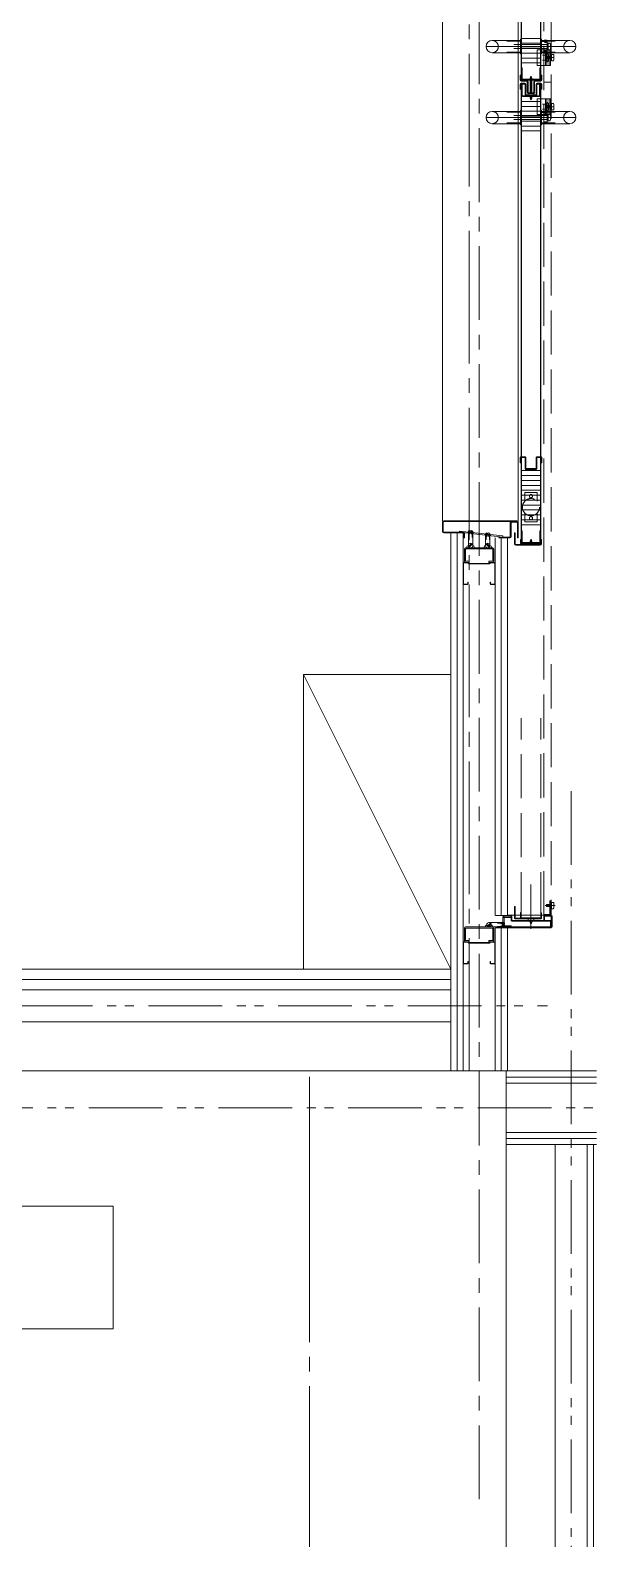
# Model space of a CAD drawing. Units: millimetres at full size. Extents: x -12803 to 120774, y -9413 to 101127.
# Drawn here: x 110405 to 111555, y 14569 to 17640 of the extents above; entities that cross this region are included whole.
import ezdxf

# ---------------------------------------------------------------- set-up
doc = ezdxf.new("R2010")
doc.units = ezdxf.units.MM
doc.header["$LTSCALE"] = 30
for name, pattern in [('CHAIN1', [8, 5, -1, 1, -1]), ('CHAIN2', [12, 9, -1, 1, -1]), ('DASHED3', [4, 3, -1]), ('DOUBLE_CHAIN1', [8.8, 5, -1, 0.6, -0.6, 0.6, -1]), ('LONG_CHAIN', [21, 18, -1, 1, -1])]:
    doc.linetypes.add(name, pattern=pattern)
doc.layers.add('0-0_NoName', color=7, linetype='Continuous')
for name, color, linetype, lineweight in [('1-4_AIHO14-建築備品', 7, 'Continuous', 15), ('2-0_通芯', 7, 'DOUBLE_CHAIN1', 15), ('2-2_間仕切り芯', 7, 'DOUBLE_CHAIN1', 15), ('2-3_間仕切り', 7, 'Continuous', 15), ('2-8_既存1', 7, 'Continuous', 15), ('2-A_建具', 7, 'Continuous', 15), ('3-2_AIHO08-壁芯', 7, 'CHAIN2', 15)]:
    doc.layers.add(name, color=color, linetype=linetype, lineweight=lineweight)

# ---------------------------------------------------------------- blocks, each defined once
blk = doc.blocks.new('グループ部品-732')
at = {"layer": '1-4_AIHO14-建築備品'}
blk.add_line((110961.86, 16328.41), (111261.86, 15728.41), dxfattribs=at)
blk.add_lwpolyline([(110961.86, 16328.41), (110961.86, 15728.41), (111261.86, 15728.41), (111261.86, 16328.41)], close=True, dxfattribs=at)
at = {"layer": '2-0_通芯', "linetype": 'LONG_CHAIN'}
blk.add_line((110974.36, 15509.72), (110974.36, 13874.03), dxfattribs=at)
at = {"layer": '2-2_間仕切り芯', "linetype": 'CHAIN1'}
blk.add_line((111319.36, 20799.98), (111319.36, 14639.88), dxfattribs=at)
at = {"layer": '2-2_間仕切り芯'}
for p, q in [((111506.86, 16091.13), (111506.86, 13165.4)), ((109854.39, 15653.91), (111458.7, 15653.91)), ((100228.63, 15446.41), (117819.36, 15446.41))]:
    blk.add_line(p, q, dxfattribs=at)
at = {"layer": '2-3_間仕切り'}
for p, q in [((111261.86, 16616.41), (111261.86, 15521.41)), ((111274.36, 16616.41), (111274.36, 15521.41)), ((111286.86, 16616.41), (111286.86, 15521.41)), ((111351.86, 16606.41), (111351.86, 15837.91)), ((111364.36, 16606.41), (111364.36, 15837.91)), ((111376.86, 16606.41), (111376.86, 15837.91)), ((111351.86, 15812.91), (111351.86, 15521.41)), ((111364.36, 15812.91), (111364.36, 15521.41)), ((111376.86, 15812.91), (111376.86, 15521.41)), ((110167.36, 15728.41), (111261.86, 15728.41)), ((110188.36, 15707.41), (111261.86, 15707.41)), ((110209.36, 15686.41), (111261.86, 15686.41)), ((110274.36, 15621.41), (111261.86, 15621.41)), ((111374.36, 15521.41), (111558.11, 15521.41)), ((111374.36, 15508.91), (111558.11, 15508.91)), ((111374.36, 15496.41), (111558.11, 15496.41)), ((111374.36, 15396.41), (111558.11, 15396.41)), ((111374.36, 15383.91), (111558.11, 15383.91)), ((111374.36, 15371.41), (111558.11, 15371.41)), ((111474.36, 15371.41), (111474.36, 13796.41)), ((111539.36, 15371.41), (111539.36, 13731.41)), ((111551.86, 15371.41), (111551.86, 13718.91))]:
    blk.add_line(p, q, dxfattribs=at)
at = {"layer": '2-8_既存1'}
for p, q in [((110374.36, 15521.41), (111374.36, 15521.41)), ((111374.36, 15521.41), (111374.36, 13896.41)), ((110574.36, 15246.41), (110374.36, 15246.41)), ((110574.36, 14996.41), (110574.36, 15246.41)), ((110374.36, 14996.41), (110574.36, 14996.41))]:
    blk.add_line(p, q, dxfattribs=at)
at = {"layer": '2-A_建具', "linetype": 'DASHED3'}
for p, q in [((111450.86, 15837.91), (111450.86, 19229.91)), ((111465.86, 19229.41), (111465.86, 15838.41)), ((111403.36, 17617.31), (111375.49, 17617.31)), ((111403.36, 17595.31), (111375.49, 17595.31)), ((111390.14, 17610.31), (111457.86, 17610.31)), ((111457.86, 17602.31), (111390.14, 17602.31)), ((111437.16, 17599.91), (111437.16, 17567.91)), ((111437.16, 17599.91), (111464.66, 17599.91)), ((111446.36, 17595.81), (111456.86, 17595.81)), ((111446.36, 17595.31), (111474.22, 17595.31)), ((111457.86, 17618.61), (111450.86, 17618.61)), ((111450.86, 17618.61), (111452.86, 17616.61)), ((111450.86, 17594.01), (111452.86, 17596.01)), ((111452.86, 17616.61), (111452.86, 17614.23)), ((111452.86, 17596.01), (111452.86, 17598.39)), ((111454.16, 17599.91), (111454.16, 17567.91)), ((111454.36, 17619.41), (111454.36, 17614.23)), ((111454.36, 17598.39), (111454.36, 17593.21)), ((111457.86, 17618.61), (111455.86, 17616.61)), ((111455.86, 17616.61), (111455.86, 17614.23)), ((111455.86, 17596.01), (111455.86, 17598.39)), ((111457.86, 17594.01), (111455.86, 17596.01)), ((111457.16, 17599.91), (111457.16, 17567.91)), ((111457.86, 17618.61), (111457.86, 17618.81)), ((111457.86, 17615.81), (111457.86, 17596.81)), ((111457.86, 17613.31), (111461.51, 17613.31)), ((111457.86, 17599.31), (111461.51, 17599.31)), ((111459.86, 17599.31), (111459.86, 17613.31)), ((111461.66, 17599.91), (111461.66, 17567.91)), ((111464.66, 17599.91), (111464.66, 17567.91)), ((111437.16, 17567.91), (111464.66, 17567.91)), ((111457.16, 17588.91), (111448.16, 17588.91)), ((111457.16, 17578.91), (111448.16, 17578.91)), ((111457.86, 17594.01), (111450.86, 17594.01)), ((111457.16, 17590.91), (111454.16, 17590.91)), ((111457.16, 17586.91), (111454.16, 17586.91)), ((111457.16, 17580.91), (111454.16, 17580.91)), ((111457.16, 17576.91), (111454.16, 17576.91)), ((111471.66, 17583.91), (111456.66, 17583.91)), ((111456.66, 17582.31), (111457.06, 17581.91)), ((111457.06, 17585.91), (111465.86, 17585.91)), ((111457.06, 17581.91), (111465.86, 17581.91)), ((111457.16, 17592.41), (111457.98, 17592.41)), ((111457.16, 17585.41), (111457.98, 17585.41)), ((111457.16, 17582.41), (111457.98, 17582.41)), ((111457.16, 17575.41), (111457.98, 17575.41)), ((111457.86, 17594.01), (111457.86, 17593.81)), ((111466.66, 17588.91), (111465.86, 17588.91)), ((111466.66, 17578.91), (111465.86, 17578.91)), ((111466.66, 17589.91), (111467.16, 17590.41)), ((111466.66, 17577.91), (111466.66, 17589.91)), ((111466.66, 17577.91), (111467.16, 17577.41)), ((111470.66, 17590.41), (111467.16, 17590.41)), ((111470.66, 17577.41), (111467.16, 17577.41)), ((111471.66, 17589.41), (111470.66, 17590.41)), ((111470.66, 17577.41), (111471.66, 17578.41)), ((111471.66, 17578.41), (111471.66, 17589.41)), ((111450.86, 17533.91), (111465.86, 17533.91)), ((111403.36, 17472.91), (111375.49, 17472.91)), ((111437.16, 17467.91), (111437.16, 17499.91)), ((111437.16, 17499.91), (111464.66, 17499.91)), ((111446.36, 17472.91), (111474.22, 17472.91)), ((111446.36, 17472.41), (111456.86, 17472.41)), ((111457.16, 17488.91), (111448.16, 17488.91)), ((111457.16, 17478.91), (111448.16, 17478.91)), ((111457.86, 17474.21), (111450.86, 17474.21)), ((111450.86, 17474.21), (111452.86, 17472.21)), ((111452.86, 17472.21), (111452.86, 17469.83)), ((111454.16, 17467.91), (111454.16, 17499.91)), ((111457.16, 17490.91), (111454.16, 17490.91)), ((111457.16, 17486.91), (111454.16, 17486.91)), ((111457.16, 17480.91), (111454.16, 17480.91)), ((111457.16, 17476.91), (111454.16, 17476.91)), ((111454.36, 17469.83), (111454.36, 17475.01)), ((111457.86, 17474.21), (111455.86, 17472.21)), ((111455.86, 17472.21), (111455.86, 17469.83)), ((111456.66, 17485.51), (111457.06, 17485.91)), ((111471.66, 17483.91), (111456.66, 17483.91)), ((111457.06, 17485.91), (111465.86, 17485.91)), ((111457.06, 17481.91), (111465.86, 17481.91)), ((111457.16, 17467.91), (111457.16, 17499.91)), ((111457.16, 17492.41), (111457.98, 17492.41)), ((111457.16, 17485.41), (111457.98, 17485.41)), ((111457.16, 17482.41), (111457.98, 17482.41)), ((111457.16, 17475.41), (111457.98, 17475.41)), ((111457.86, 17474.21), (111457.86, 17474.41)), ((111461.66, 17467.91), (111461.66, 17499.91)), ((111464.66, 17467.91), (111464.66, 17499.91)), ((111466.66, 17488.91), (111465.86, 17488.91)), ((111466.66, 17478.91), (111465.86, 17478.91)), ((111466.66, 17489.91), (111467.16, 17490.41)), ((111466.66, 17489.91), (111466.66, 17477.91)), ((111466.66, 17477.91), (111467.16, 17477.41)), ((111470.66, 17490.41), (111467.16, 17490.41)), ((111470.66, 17477.41), (111467.16, 17477.41)), ((111470.66, 17490.41), (111471.66, 17489.41)), ((111471.66, 17478.41), (111470.66, 17477.41)), ((111471.66, 17489.41), (111471.66, 17478.41)), ((111403.36, 17450.91), (111375.49, 17450.91)), ((111457.86, 17465.91), (111390.14, 17465.91)), ((111390.14, 17457.91), (111457.86, 17457.91)), ((111437.16, 17467.91), (111464.66, 17467.91)), ((111446.36, 17451.41), (111456.86, 17451.41)), ((111446.36, 17450.91), (111474.22, 17450.91)), ((111450.86, 17449.61), (111452.86, 17451.61)), ((111457.86, 17449.61), (111450.86, 17449.61)), ((111452.86, 17451.61), (111452.86, 17453.99)), ((111454.36, 17448.81), (111454.36, 17453.99)), ((111455.86, 17451.61), (111455.86, 17453.99)), ((111457.86, 17449.61), (111455.86, 17451.61)), ((111457.86, 17452.41), (111457.86, 17471.41)), ((111457.86, 17468.91), (111461.51, 17468.91)), ((111457.86, 17454.91), (111461.51, 17454.91)), ((111457.86, 17449.61), (111457.86, 17449.41)), ((111459.86, 17468.91), (111459.86, 17454.91)), ((111402.86, 16759.41), (111402.86, 16769.41)), ((111404.46, 16759.41), (111404.46, 16769.81)), ((111412.76, 16769.81), (111404.46, 16769.81)), ((111412.36, 16771.41), (111404.86, 16771.41)), ((111412.76, 16769.81), (111412.76, 16747.81)), ((111435.36, 16769.41), (111435.36, 16747.41)), ((111436.96, 16769.81), (111436.96, 16747.81)), ((111436.96, 16769.81), (111445.26, 16769.81)), ((111437.36, 16771.41), (111444.86, 16771.41)), ((111445.26, 16759.41), (111445.26, 16769.81)), ((111404.46, 16759.41), (111402.86, 16759.41)), ((111405.46, 16743.21), (111444.26, 16743.21)), ((111414.76, 16745.81), (111434.96, 16745.81)), ((111437.36, 16698.91), (111412.36, 16698.91)), ((111412.36, 16681.16), (111412.36, 16698.91)), ((111437.36, 16681.16), (111437.36, 16698.91)), ((111412.36, 16638.91), (111412.36, 16656.66)), ((111437.36, 16638.91), (111437.36, 16656.66)), ((111279.46, 16620.31), (111367.26, 16610.31)), ((111279.46, 16618.01), (111367.26, 16608.01)), ((111437.36, 16638.91), (111412.36, 16638.91)), ((111404.86, 15836.31), (111404.86, 16239.66)), ((111444.86, 15836.31), (111444.86, 16239.66)), ((111424.86, 15810.91), (111424.86, 15908.86)), ((111391.26, 15855.91), (111391.26, 15833.41)), ((111473.97, 15857.91), (111453.85, 15857.91)), ((111456.66, 15856.31), (111457.06, 15855.91)), ((111457.06, 15859.91), (111465.86, 15859.91)), ((111457.06, 15855.91), (111465.86, 15855.91)), ((111463.06, 15867.91), (111463.06, 15840.15)), ((111464.66, 15867.91), (111463.06, 15867.91)), ((111464.66, 15840.31), (111464.66, 15867.91)), ((111466.66, 15862.91), (111465.86, 15862.91)), ((111466.66, 15852.91), (111465.86, 15852.91)), ((111466.66, 15863.91), (111467.16, 15864.41)), ((111466.66, 15851.91), (111466.66, 15863.91)), ((111466.66, 15851.91), (111467.16, 15851.41)), ((111470.66, 15864.41), (111467.16, 15864.41)), ((111470.66, 15851.41), (111467.16, 15851.41)), ((111471.66, 15863.41), (111470.66, 15864.41)), ((111470.66, 15851.41), (111471.66, 15852.41)), ((111471.66, 15852.41), (111471.66, 15863.41)), ((111377.86, 15838.41), (111466.06, 15838.41)), ((111393.26, 15832.11), (111444.26, 15832.11)), ((111393.76, 15830.91), (111443.76, 15830.91)), ((111403.46, 15844.11), (111403.46, 15834.61)), ((111404.66, 15833.31), (111444.26, 15833.31)), ((111445.06, 15842.91), (111445.06, 15832.91)), ((111445.06, 15842.91), (111446.26, 15842.91)), ((111446.26, 15842.91), (111446.26, 15833.41)), ((111451.66, 15839.51), (111462.42, 15839.51)), ((111451.66, 15839.51), (111451.66, 15837.91)), ((111462.26, 15837.91), (111451.66, 15837.91))]:
    blk.add_line(p, q, dxfattribs=at)
at = {"layer": '2-A_建具'}
for p, q in [((111404.86, 18472.51), (111404.86, 17538.41)), ((111405.46, 18472.81), (111405.46, 17538.11)), ((111444.26, 18472.81), (111444.26, 17538.11)), ((111444.86, 18472.51), (111444.86, 17538.41)), ((111244.86, 18426.41), (111244.86, 16641.41)), ((111398.86, 18426.41), (111398.86, 16641.41)), ((111333.36, 17606.31), (111516.36, 17606.31)), ((111403.36, 17618.81), (111345.86, 17618.81)), ((111403.36, 17621.31), (111403.36, 17591.31)), ((111404.86, 17621.31), (111403.36, 17621.31)), ((111404.86, 17621.31), (111404.86, 17591.31)), ((111405.46, 17623.11), (111444.26, 17623.11)), ((111405.46, 17613.11), (111444.26, 17613.11)), ((111405.46, 17603.11), (111444.26, 17603.11)), ((111444.86, 17621.31), (111446.36, 17621.31)), ((111444.86, 17621.31), (111444.86, 17591.31)), ((111446.36, 17621.31), (111446.36, 17591.31)), ((111446.36, 17618.81), (111503.86, 17618.81)), ((111446.36, 17617.31), (111474.22, 17617.31)), ((111446.36, 17616.81), (111456.86, 17616.81)), ((111403.36, 17593.81), (111345.86, 17593.81)), ((111404.86, 17591.31), (111403.36, 17591.31)), ((111405.46, 17593.11), (111444.26, 17593.11)), ((111405.46, 17583.11), (111444.26, 17583.11)), ((111405.46, 17573.11), (111444.26, 17573.11)), ((111444.86, 17591.31), (111446.36, 17591.31)), ((111446.36, 17593.81), (111503.86, 17593.81)), ((111402.86, 17547.91), (111402.86, 17537.91)), ((111402.86, 17547.91), (111404.46, 17547.91)), ((111404.86, 17535.91), (111417.36, 17535.91)), ((111407.06, 17563.11), (111405.46, 17563.11)), ((111405.46, 17538.11), (111444.26, 17538.11)), ((111407.06, 17563.11), (111407.06, 17539.71)), ((111412.36, 17537.51), (111412.36, 17538.11)), ((111417.36, 17535.91), (111417.36, 17512.91)), ((111426.77, 17543.21), (111422.86, 17541.84)), ((111426.86, 17541.84), (111422.86, 17540.43)), ((111426.86, 17540.42), (111422.86, 17539.01)), ((111426.86, 17539.01), (111422.86, 17537.6)), ((111426.86, 17537.6), (111422.86, 17536.19)), ((111426.86, 17536.19), (111422.86, 17534.78)), ((111426.86, 17534.78), (111422.86, 17533.37)), ((111426.26, 17544.44), (111422.97, 17543.29)), ((111424.86, 17545.91), (111423.36, 17542.29)), ((111423.36, 17542.29), (111423.36, 17512.64)), ((111425.75, 17545.68), (111423.66, 17544.94)), ((111424.86, 17545.91), (111426.36, 17542.29)), ((111426.36, 17542.29), (111426.36, 17512.64)), ((111430.76, 17535.51), (111430.76, 17512.51)), ((111432.36, 17535.91), (111432.36, 17512.91)), ((111432.36, 17535.91), (111444.86, 17535.91)), ((111432.76, 17537.51), (111445.26, 17537.51)), ((111437.36, 17537.51), (111437.36, 17538.11)), ((111444.26, 17563.11), (111442.66, 17563.11)), ((111445.26, 17547.91), (111446.86, 17547.91)), ((111445.26, 17547.91), (111445.26, 17537.51)), ((111446.86, 17547.91), (111446.86, 17537.91)), ((111402.86, 17519.91), (111402.86, 17529.91)), ((111404.46, 17519.91), (111402.86, 17519.91)), ((111404.46, 17519.91), (111404.46, 17530.31)), ((111412.76, 17530.31), (111404.46, 17530.31)), ((111412.36, 17531.91), (111404.86, 17531.91)), ((111404.86, 16595.31), (111404.86, 17529.41)), ((111405.46, 17529.71), (111412.36, 17529.71)), ((111405.46, 17529.71), (111405.46, 16595.01)), ((111405.66, 17506.71), (111405.66, 17529.71)), ((111407.26, 17506.31), (111407.26, 17529.71)), ((111407.26, 17506.31), (111442.46, 17506.31)), ((111442.06, 17504.71), (111407.66, 17504.71)), ((111412.36, 17530.31), (111412.36, 17529.71)), ((111412.76, 17530.31), (111412.76, 17508.31)), ((111419.36, 17510.91), (111430.36, 17510.91)), ((111419.36, 17507.91), (111430.36, 17507.91)), ((111421.86, 17511.14), (111423.36, 17512.64)), ((111421.86, 17511.14), (111427.86, 17511.14)), ((111421.86, 17511.14), (111421.86, 17510.91)), ((111421.86, 17507.69), (111421.86, 17507.91)), ((111427.86, 17507.69), (111421.86, 17507.69)), ((111421.86, 17507.69), (111423.36, 17506.19)), ((111422.44, 17504.82), (111423.98, 17502.07)), ((111426.86, 17533.37), (111422.86, 17531.96)), ((111426.86, 17531.96), (111422.86, 17530.55)), ((111426.86, 17530.55), (111422.86, 17529.14)), ((111426.86, 17529.14), (111422.86, 17527.73)), ((111426.86, 17527.73), (111422.86, 17526.32)), ((111426.86, 17526.32), (111422.86, 17524.91)), ((111426.86, 17524.91), (111422.86, 17523.5)), ((111426.86, 17523.5), (111422.86, 17522.09)), ((111426.86, 17522.09), (111422.86, 17520.68)), ((111426.86, 17520.68), (111422.86, 17519.27)), ((111426.86, 17519.27), (111422.86, 17517.86)), ((111426.86, 17517.86), (111422.86, 17516.45)), ((111426.86, 17516.45), (111422.86, 17515.04)), ((111426.86, 17515.04), (111422.86, 17513.63)), ((111422.86, 17504.81), (111426.86, 17506.22)), ((111422.86, 17503.4), (111426.86, 17504.81)), ((111422.86, 17501.99), (111426.86, 17503.4)), ((111423.31, 17506.31), (111426.4, 17506.31)), ((111423.36, 17512.64), (111426.36, 17512.64)), ((111423.36, 17501.53), (111423.36, 17506.19)), ((111426.36, 17506.19), (111423.36, 17506.19)), ((111427.27, 17504.82), (111425.73, 17502.07)), ((111427.86, 17511.14), (111426.36, 17512.64)), ((111427.86, 17507.69), (111426.36, 17506.19)), ((111426.36, 17501.53), (111426.36, 17506.19)), ((111427.86, 17511.14), (111427.86, 17510.91)), ((111427.86, 17507.69), (111427.86, 17507.91)), ((111430.36, 17510.91), (111430.36, 17507.91)), ((111435.36, 17529.91), (111435.36, 17507.91)), ((111436.96, 17530.31), (111436.96, 17508.31)), ((111436.96, 17530.31), (111445.26, 17530.31)), ((111437.36, 17531.91), (111444.86, 17531.91)), ((111442.46, 17506.31), (111442.46, 17529.71)), ((111444.06, 17506.71), (111444.06, 17529.71)), ((111444.26, 16595.01), (111444.26, 17529.71)), ((111444.86, 16595.31), (111444.86, 17529.41)), ((111445.26, 17519.91), (111445.26, 17530.31)), ((111403.36, 17474.41), (111345.86, 17474.41)), ((111403.36, 17446.91), (111403.36, 17476.91)), ((111404.86, 17476.91), (111403.36, 17476.91)), ((111404.86, 17446.91), (111404.86, 17476.91)), ((111405.46, 17494.71), (111444.26, 17494.71)), ((111405.46, 17484.71), (111444.26, 17484.71)), ((111405.46, 17474.71), (111444.26, 17474.71)), ((111422.94, 17500.61), (111426.86, 17501.99)), ((111424.86, 17497.91), (111423.36, 17501.53)), ((111423.45, 17499.38), (111426.74, 17500.53)), ((111423.96, 17498.15), (111426.05, 17498.88)), ((111424.86, 17497.91), (111426.36, 17501.53)), ((111444.86, 17476.91), (111446.36, 17476.91)), ((111444.86, 17446.91), (111444.86, 17476.91)), ((111446.36, 17446.91), (111446.36, 17476.91)), ((111446.36, 17474.41), (111503.86, 17474.41)), ((111516.36, 17461.91), (111333.36, 17461.91)), ((111403.36, 17449.41), (111345.86, 17449.41)), ((111404.86, 17446.91), (111403.36, 17446.91)), ((111405.46, 17464.71), (111444.26, 17464.71)), ((111405.46, 17454.71), (111444.26, 17454.71)), ((111405.46, 17444.71), (111444.26, 17444.71)), ((111444.86, 17446.91), (111446.36, 17446.91)), ((111446.36, 17449.41), (111503.86, 17449.41)), ((111405.46, 17434.71), (111444.26, 17434.71)), ((111405.46, 16733.21), (111444.26, 16733.21)), ((111405.46, 16723.21), (111444.26, 16723.21)), ((111405.46, 16713.21), (111444.26, 16713.21)), ((111405.46, 16703.21), (111444.26, 16703.21)), ((111405.46, 16693.21), (111444.26, 16693.21)), ((111405.46, 16683.21), (111444.26, 16683.21)), ((111405.46, 16673.21), (111444.26, 16673.21)), ((111405.46, 16663.21), (111444.26, 16663.21)), ((111405.46, 16653.21), (111444.26, 16653.21)), ((111405.46, 16643.21), (111444.26, 16643.21)), ((111244.86, 16639.01), (111244.86, 16618.81)), ((111397.26, 16639.81), (111246.46, 16639.81)), ((111246.46, 16639.81), (111246.46, 16618.01)), ((111286.96, 16618.01), (111246.46, 16618.01)), ((111396.16, 16641.41), (111247.26, 16641.41)), ((111247.26, 16616.41), (111287.86, 16616.41)), ((111279.46, 16620.31), (111279.46, 16618.01)), ((111287.86, 16616.41), (111287.86, 16606.41)), ((111289.46, 16615.51), (111289.46, 16606.41)), ((111297.36, 16619.91), (111297.36, 16590.91)), ((111298.36, 16618.76), (111298.36, 16607.21)), ((111299.86, 16618.42), (111299.86, 16613.65)), ((111303.86, 16621.4), (111303.86, 16613.65)), ((111305.36, 16621.07), (111305.36, 16607.21)), ((111306.36, 16619.91), (111306.36, 16590.91)), ((111332.36, 16614.91), (111332.36, 16590.91)), ((111333.36, 16616.07), (111333.36, 16602.21)), ((111334.86, 16616.4), (111334.86, 16608.65)), ((111338.86, 16613.42), (111338.86, 16608.65)), ((111340.36, 16613.76), (111340.36, 16602.21)), ((111341.36, 16614.91), (111341.36, 16590.91)), ((111382.76, 16637.11), (111382.76, 16608.01)), ((111384.36, 16608.81), (111384.36, 16638.21)), ((111397.26, 16638.21), (111384.36, 16638.21)), ((111391.26, 16616.41), (111391.26, 16593.91)), ((111397.26, 16639.81), (111397.26, 16606.41)), ((111398.86, 16638.71), (111398.86, 16606.41)), ((111405.46, 16633.21), (111444.26, 16633.21)), ((111407.06, 16620.41), (111405.46, 16620.41)), ((111407.06, 16620.41), (111407.06, 16597.01)), ((111442.66, 16620.41), (111442.66, 16597.01)), ((111444.26, 16620.41), (111442.66, 16620.41)), ((111289.46, 16606.41), (111287.86, 16606.41)), ((111289.36, 16584.01), (111289.36, 16558.81)), ((111291.66, 16584.11), (111291.66, 16558.71)), ((111347.06, 16584.11), (111291.66, 16584.11)), ((111346.96, 16586.41), (111291.76, 16586.41)), ((111297.76, 16589.04), (111303.72, 16595.01)), ((111298.99, 16587.44), (111305.32, 16593.78)), ((111339.72, 16587.44), (111333.39, 16593.78)), ((111340.95, 16589.04), (111334.99, 16595.01)), ((111347.06, 16584.11), (111347.06, 16558.71)), ((111349.36, 16584.01), (111349.36, 16558.81)), ((111359.36, 16608.01), (111382.76, 16608.01)), ((111359.36, 16608.01), (111359.36, 16606.41)), ((111381.96, 16606.41), (111359.36, 16606.41)), ((111367.26, 16608.01), (111367.26, 16610.31)), ((111393.26, 16592.61), (111445.06, 16592.61)), ((111393.76, 16591.41), (111443.76, 16591.41)), ((111398.86, 16606.41), (111397.26, 16606.41)), ((111403.46, 16595.11), (111403.46, 16603.41)), ((111403.46, 16603.41), (111404.66, 16603.41)), ((111404.66, 16593.81), (111404.66, 16603.41)), ((111404.66, 16593.81), (111445.06, 16593.81)), ((111405.46, 16595.01), (111412.36, 16595.01)), ((111405.76, 16594.41), (111412.36, 16594.41)), ((111442.66, 16597.01), (111407.06, 16597.01)), ((111441.26, 16595.41), (111408.46, 16595.41)), ((111412.36, 16594.41), (111412.36, 16595.01)), ((111420.86, 16591.71), (111423.36, 16594.21)), ((111420.86, 16591.71), (111428.86, 16591.71)), ((111420.86, 16591.71), (111420.86, 16591.41)), ((111420.86, 16591.41), (111428.86, 16591.41)), ((111421.87, 16592.61), (111422.71, 16593.41)), ((111422.71, 16593.41), (111427.01, 16593.41)), ((111426.86, 16600.44), (111422.86, 16599.03)), ((111426.86, 16599.03), (111422.86, 16597.62)), ((111426.86, 16597.62), (111422.86, 16596.21)), ((111426.86, 16596.21), (111422.86, 16594.8)), ((111426.33, 16601.67), (111423.11, 16600.53)), ((111424.86, 16603.41), (111423.36, 16599.79)), ((111423.36, 16599.79), (111423.36, 16594.21)), ((111423.36, 16594.21), (111426.36, 16594.21)), ((111425.71, 16602.86), (111423.45, 16602.06)), ((111424.86, 16603.41), (111426.36, 16599.79)), ((111426.36, 16599.79), (111426.36, 16594.21)), ((111428.86, 16591.71), (111426.36, 16594.21)), ((111427.85, 16592.61), (111427.01, 16593.41)), ((111428.86, 16591.71), (111428.86, 16591.41)), ((111437.36, 16594.41), (111443.96, 16594.41)), ((111445.06, 16603.41), (111445.06, 16592.61)), ((111445.06, 16603.41), (111446.26, 16603.41)), ((111446.26, 16603.41), (111446.26, 16593.91)), ((111286.86, 16555.21), (111286.86, 16512.61)), ((111287.66, 16555.61), (111287.66, 16512.21)), ((111296.52, 16555.61), (111287.66, 16555.61)), ((111299.36, 16556.41), (111288.06, 16556.41)), ((111299.36, 16558.71), (111291.66, 16558.71)), ((111296.52, 16555.61), (111298.52, 16553.61)), ((111297.21, 16556.06), (111298.86, 16554.41)), ((111340.19, 16553.61), (111298.52, 16553.61)), ((111339.86, 16554.41), (111298.86, 16554.41)), ((111299.36, 16558.71), (111299.36, 16556.41)), ((111339.36, 16558.71), (111339.36, 16556.41)), ((111347.06, 16558.71), (111339.36, 16558.71)), ((111350.66, 16556.41), (111339.36, 16556.41)), ((111339.86, 16554.41), (111341.5, 16556.06)), ((111340.19, 16553.61), (111342.19, 16555.61)), ((111351.06, 16555.61), (111342.19, 16555.61)), ((111351.06, 16555.61), (111351.06, 16512.21)), ((111351.86, 16555.21), (111351.86, 16512.61)), ((111296.06, 16512.21), (111287.66, 16512.21)), ((111288.06, 16511.41), (111295.66, 16511.41)), ((111296.06, 16516.41), (111296.06, 16512.21)), ((111296.06, 16516.41), (111296.86, 16516.41)), ((111296.86, 16516.41), (111296.86, 16512.61)), ((111341.86, 16516.41), (111341.86, 16512.61)), ((111341.86, 16516.41), (111342.66, 16516.41)), ((111342.66, 16516.41), (111342.66, 16512.21)), ((111351.06, 16512.21), (111342.66, 16512.21)), ((111343.06, 16511.41), (111350.66, 16511.41)), ((111346.96, 15814.51), (111291.76, 15814.51)), ((111335.89, 15816.14), (111342.22, 15822.48)), ((111337.49, 15814.91), (111343.45, 15820.88)), ((111369.76, 15823.51), (111339.36, 15823.51)), ((111369.76, 15814.51), (111339.36, 15814.51)), ((111352.86, 15837.91), (111384.26, 15837.91)), ((111370.91, 15822.51), (111357.06, 15822.51)), ((111368.6, 15815.51), (111357.06, 15815.51)), ((111371.24, 15821.01), (111363.5, 15821.01)), ((111368.27, 15817.01), (111363.5, 15817.01)), ((111367.86, 15836.31), (111367.86, 15837.91)), ((111367.86, 15818.01), (111367.86, 15832.81)), ((111367.86, 15814.51), (111367.86, 15812.91)), ((111367.86, 15814.51), (111466.26, 15814.51)), ((111370.16, 15816.81), (111370.16, 15834.01)), ((111370.16, 15834.01), (111384.26, 15834.01)), ((111370.16, 15816.81), (111384.26, 15816.81)), ((111384.26, 15836.31), (111384.26, 15834.01)), ((111384.26, 15814.51), (111384.26, 15816.81)), ((111385.86, 15836.11), (111385.86, 15827.91)), ((111385.86, 15827.91), (111464.46, 15827.91)), ((111386.06, 15826.31), (111464.66, 15826.31)), ((111419.36, 15830.91), (111419.36, 15827.91)), ((111419.36, 15827.91), (111430.36, 15827.91)), ((111422.44, 15824.82), (111423.98, 15822.07)), ((111423.31, 15826.31), (111426.4, 15826.31)), ((111427.27, 15824.82), (111425.73, 15822.07)), ((111430.36, 15830.91), (111430.36, 15827.91)), ((111450.86, 15836.11), (111450.86, 15827.91)), ((111452.46, 15836.31), (111452.46, 15827.91)), ((111452.66, 15837.91), (111466.06, 15837.91)), ((111464.66, 15826.31), (111464.66, 15815.91)), ((111466.26, 15815.91), (111464.66, 15815.91)), ((111467.86, 15836.11), (111467.86, 15814.71)), ((111286.86, 15783.31), (111286.86, 15740.71)), ((111289.36, 15812.11), (111289.36, 15786.91)), ((111299.36, 15786.81), (111291.66, 15786.81)), ((111296.52, 15783.71), (111298.52, 15781.71)), ((111297.21, 15784.16), (111298.86, 15782.51)), ((111339.36, 15786.81), (111339.36, 15784.51)), ((111347.06, 15786.81), (111339.36, 15786.81)), ((111350.66, 15784.51), (111339.36, 15784.51)), ((111339.86, 15782.51), (111341.5, 15784.16)), ((111340.19, 15781.71), (111342.19, 15783.71)), ((111351.06, 15783.71), (111342.19, 15783.71)), ((111347.06, 15812.21), (111347.06, 15786.81)), ((111349.36, 15812.11), (111349.36, 15786.91)), ((111351.06, 15783.71), (111351.06, 15740.31)), ((111351.86, 15783.31), (111351.86, 15740.71)), ((111466.06, 15812.91), (111352.86, 15812.91)), ((111340.19, 15781.71), (111298.52, 15781.71)), ((111339.86, 15782.51), (111298.86, 15782.51)), ((111296.06, 15740.31), (111287.66, 15740.31)), ((111288.06, 15739.51), (111295.66, 15739.51)), ((111296.06, 15744.51), (111296.06, 15740.31)), ((111341.86, 15744.51), (111341.86, 15740.71)), ((111351.06, 15740.31), (111342.66, 15740.31)), ((111343.06, 15739.51), (111350.66, 15739.51))]:
    blk.add_line(p, q, dxfattribs=at)
at = {"layer": '2-A_建具', "linetype": 'DASHED3'}
for points in [[(111456.66, 17582.31), (111456.66, 17585.51), (111457.06, 17585.91)], [(111456.66, 17485.51), (111456.66, 17482.31), (111457.06, 17481.91)], [(111414.36, 16769.41), (111414.36, 16747.41), (111435.36, 16747.41)], [(111445.26, 16759.41), (111446.86, 16759.41), (111446.86, 16769.41)], [(111391.26, 15855.91), (111392.46, 15855.91), (111392.46, 15832.91)], [(111456.66, 15856.31), (111456.66, 15859.51), (111457.06, 15859.91)], [(111403.46, 15844.11), (111404.66, 15844.11), (111404.66, 15833.31)]]:
    blk.add_lwpolyline(points, dxfattribs=at)
at = {"layer": '2-A_建具'}
for points in [[(111404.46, 17547.91), (111404.46, 17537.51), (111416.96, 17537.51)], [(111442.66, 17563.11), (111442.66, 17539.71), (111407.06, 17539.71)], [(111418.96, 17535.51), (111418.96, 17512.51), (111430.76, 17512.51)], [(111414.36, 17529.91), (111414.36, 17507.91), (111435.36, 17507.91)], [(111430.36, 17510.91), (111419.36, 17510.91), (111419.36, 17507.91)], [(111437.36, 17530.31), (111437.36, 17529.71), (111444.26, 17529.71)], [(111445.26, 17519.91), (111446.86, 17519.91), (111446.86, 17529.91)], [(111391.26, 16616.41), (111392.46, 16616.41), (111392.46, 16593.41)], [(111437.36, 16594.41), (111437.36, 16595.01), (111444.26, 16595.01)], [(111367.86, 15836.31), (111384.26, 15836.31), (111384.26, 15828.11)], [(111452.46, 15836.31), (111466.26, 15836.31), (111466.26, 15814.51)], [(111296.52, 15783.71), (111287.66, 15783.71), (111287.66, 15740.31)], [(111299.36, 15786.81), (111299.36, 15784.51), (111288.06, 15784.51)], [(111347.06, 15812.21), (111291.66, 15812.21), (111291.66, 15786.81)], [(111296.06, 15744.51), (111296.86, 15744.51), (111296.86, 15740.71)], [(111341.86, 15744.51), (111342.66, 15744.51), (111342.66, 15740.31)]]:
    blk.add_lwpolyline(points, dxfattribs=at)
at = {"layer": '2-A_建具', "linetype": 'DASHED3'}
for centre, radius in [((111424.86, 16668.91), 17.5), ((111424.86, 16691.41), 3.25), ((111424.86, 16646.41), 3.25)]:
    blk.add_circle(centre, radius, dxfattribs=at)
at = {"layer": '2-A_建具'}
for centre in [(111301.86, 16590.91), (111336.86, 16590.91), (111339.36, 15819.01)]:
    blk.add_circle(centre, 4.5, dxfattribs=at)
for centre, radius, start, end in [((111345.86, 17606.31), 12.5, 90, 270), ((111503.86, 17606.31), 12.5, 90, 270), ((111503.86, 17606.31), 12.5, 270, 90), ((111404.86, 17537.91), 2, 180, 270), ((111405.76, 17538.41), 0.9, 180, 270), ((111408.46, 17541.11), 3, 180, 270), ((111416.96, 17535.51), 2, 0, 90), ((111432.76, 17535.51), 2, 90, 180), ((111441.26, 17541.11), 3, 270, 0), ((111443.96, 17538.41), 0.9, 270, 0), ((111444.86, 17537.91), 2, 270, 0), ((111404.86, 17529.91), 2, 90, 180), ((111405.76, 17529.41), 0.9, 90, 180), ((111407.66, 17506.71), 2, 180, 270), ((111412.36, 17529.91), 2, 0, 90), ((111414.76, 17508.31), 2, 180, 270), ((111419.36, 17512.91), 2, 180, 270), ((111423.31, 17505.31), 1, 90, 209.2639), ((111426.4, 17505.31), 1, 330.7361, 90), ((111430.36, 17512.91), 2, 270, 0), ((111434.96, 17508.31), 2, 270, 0), ((111437.36, 17529.91), 2, 90, 180), ((111442.06, 17506.71), 2, 270, 0), ((111443.96, 17529.41), 0.9, 0, 90), ((111444.86, 17529.91), 2, 0, 90), ((111345.86, 17461.91), 12.5, 90, 270), ((111424.86, 17502.56), 1, 209.2639, 330.7361), ((111503.86, 17461.91), 12.5, 270, 90), ((111247.26, 16639.01), 2.4, 90, 180), ((111247.26, 16618.81), 2.4, 180, 270), ((111286.96, 16615.51), 2.5, 0, 90), ((111297.36, 16618.01), 1, 180, 334.15807), ((111299.61, 16618.97), 2.44, 22.61986, 157.38014), ((111299.61, 16620.85), 2.44, 202.61986, 337.38014), ((111299.16, 16618.01), 1, 180, 334.15807), ((111300.96, 16618.01), 1, 180, 334.15807), ((111302.76, 16618.01), 1, 180, 334.15807), ((111304.11, 16618.97), 2.44, 22.61986, 157.38014), ((111304.56, 16618.01), 1, 180, 334.15807), ((111306.36, 16618.01), 1, 180, 0), ((111332.36, 16613.01), 1, 180, 0), ((111334.61, 16613.97), 2.44, 22.61986, 157.38014), ((111334.16, 16613.01), 1, 205.84193, 0), ((111335.96, 16613.01), 1, 205.84193, 0), ((111339.11, 16613.97), 2.44, 22.61986, 157.38014), ((111339.11, 16615.85), 2.44, 202.61986, 337.38014), ((111337.76, 16613.01), 1, 205.84193, 0), ((111339.56, 16613.01), 1, 205.84193, 0), ((111341.36, 16613.01), 1, 205.84193, 0), ((111385.46, 16637.11), 2.7, 90, 180), ((111396.16, 16638.71), 2.7, 0, 90), ((111291.76, 16584.01), 2.4, 90, 180), ((111298.4, 16586.98), 4.02, 104.9838, 188.17994), ((111305.32, 16586.98), 4.02, 351.82006, 75.0162), ((111333.4, 16586.98), 4.02, 104.9838, 188.17994), ((111340.32, 16586.98), 4.02, 351.82006, 75.0162), ((111346.96, 16584.01), 2.4, 0, 90), ((111381.96, 16608.81), 2.4, 270, 0), ((111393.76, 16593.91), 2.5, 180, 270), ((111393.26, 16593.41), 0.8, 180, 270), ((111405.96, 16595.11), 2.5, 180, 270), ((111405.76, 16595.31), 0.9, 180, 270), ((111408.46, 16598.41), 3, 180, 270), ((111441.26, 16598.41), 3, 270, 0), ((111443.76, 16593.91), 2.5, 270, 0), ((111443.96, 16595.31), 0.9, 270, 0), ((111288.06, 16555.21), 1.2, 90, 180), ((111291.76, 16558.81), 2.4, 180, 270), ((111296.36, 16555.21), 1.2, 45, 90), ((111342.35, 16555.21), 1.2, 90, 135), ((111346.96, 16558.81), 2.4, 270, 0), ((111350.66, 16555.21), 1.2, 0, 90), ((111288.06, 16512.61), 1.2, 180, 270), ((111295.66, 16512.61), 1.2, 270, 0), ((111343.06, 16512.61), 1.2, 180, 270), ((111350.66, 16512.61), 1.2, 270, 0), ((111291.76, 15812.11), 2.4, 90, 180), ((111335.9, 15815.08), 4.02, 104.9838, 188.17994), ((111342.82, 15815.08), 4.02, 351.82006, 75.0162), ((111346.96, 15812.11), 2.4, 0, 90), ((111367.86, 15823.51), 1, 90, 270), ((111367.86, 15821.71), 1, 115.84193, 270), ((111367.86, 15819.91), 1, 115.84193, 270), ((111367.86, 15818.11), 1, 115.84193, 270), ((111367.86, 15816.31), 1, 115.84193, 270), ((111367.86, 15814.51), 1, 115.84193, 270), ((111371.36, 15832.81), 3.5, 90, 180), ((111371.36, 15818.01), 3.5, 180, 270), ((111370.69, 15816.76), 2.44, 112.61986, 247.38014), ((111368.82, 15821.26), 2.44, 292.61986, 67.38014), ((111368.82, 15816.76), 2.44, 292.61986, 67.38014), ((111384.06, 15836.11), 1.8, 0, 90), ((111386.06, 15828.11), 1.8, 180, 270), ((111423.31, 15825.31), 1, 90, 209.2639), ((111424.86, 15822.56), 1, 209.2639, 330.7361), ((111426.4, 15825.31), 1, 330.7361, 90), ((111452.66, 15836.11), 1.8, 90, 180), ((111464.46, 15826.11), 1.8, 0, 90), ((111466.06, 15836.11), 1.8, 0, 90), ((111466.06, 15814.71), 1.8, 270, 0), ((111288.06, 15783.31), 1.2, 90, 180), ((111291.76, 15786.91), 2.4, 180, 270), ((111296.36, 15783.31), 1.2, 45, 90), ((111342.35, 15783.31), 1.2, 90, 135), ((111346.96, 15786.91), 2.4, 270, 0), ((111350.66, 15783.31), 1.2, 0, 90), ((111288.06, 15740.71), 1.2, 180, 270), ((111295.66, 15740.71), 1.2, 270, 0), ((111343.06, 15740.71), 1.2, 180, 270), ((111350.66, 15740.71), 1.2, 270, 0)]:
    blk.add_arc(centre, radius, start, end, dxfattribs=at)
at = {"layer": '2-A_建具', "linetype": 'DASHED3'}
for centre, radius, start, end in [((111345.86, 17606.31), 12.5, 270, 90), ((111454.36, 17608.9), 10.51, 70.54484, 109.45516), ((111456.86, 17615.81), 1, 0, 90), ((111456.86, 17596.81), 1, 270, 0), ((111461.51, 17610.31), 3, 15.46601, 90), ((111461.51, 17602.31), 3, 270, 344.53399), ((111447.06, 17606.31), 18, 344.53399, 15.46601), ((111454.36, 17603.72), 10.51, 250.54484, 289.45516), ((111457.98, 17590.91), 1.5, 15.46601, 90), ((111457.98, 17586.91), 1.5, 270, 344.53399), ((111457.98, 17580.91), 1.5, 15.46601, 90), ((111457.98, 17576.91), 1.5, 270, 344.53399), ((111450.76, 17588.91), 9, 344.53399, 15.46601), ((111450.76, 17578.91), 9, 344.53399, 15.46601), ((111345.86, 17461.91), 12.5, 270, 90), ((111454.36, 17464.5), 10.51, 70.54484, 109.45516), ((111456.86, 17471.41), 1, 0, 90), ((111457.98, 17490.91), 1.5, 15.46601, 90), ((111457.98, 17486.91), 1.5, 270, 344.53399), ((111457.98, 17480.91), 1.5, 15.46601, 90), ((111457.98, 17476.91), 1.5, 270, 344.53399), ((111450.76, 17488.91), 9, 344.53399, 15.46601), ((111450.76, 17478.91), 9, 344.53399, 15.46601), ((111503.86, 17461.91), 12.5, 90, 270), ((111454.36, 17459.32), 10.51, 250.54484, 289.45516), ((111456.86, 17452.41), 1, 270, 0), ((111461.51, 17465.91), 3, 15.46601, 90), ((111461.51, 17457.91), 3, 270, 344.53399), ((111447.06, 17461.91), 18, 344.53399, 15.46601), ((111404.86, 16769.41), 2, 90, 180), ((111412.36, 16769.41), 2, 0, 90), ((111437.36, 16769.41), 2, 90, 180), ((111444.86, 16769.41), 2, 0, 90), ((111414.76, 16747.81), 2, 180, 270), ((111434.96, 16747.81), 2, 270, 0), ((111393.76, 15833.41), 2.5, 180, 270), ((111393.26, 15832.91), 0.8, 180, 270), ((111405.96, 15834.61), 2.5, 180, 270), ((111443.76, 15833.41), 2.5, 270, 0), ((111444.26, 15832.91), 0.8, 270, 0), ((111462.26, 15840.31), 2.4, 270, 0), ((111462.42, 15840.15), 0.64, 270, 0)]:
    blk.add_arc(centre, radius, start, end, dxfattribs=at)
at = {"layer": '3-2_AIHO08-壁芯'}
blk.add_line((111299.36, 15521.41), (111299.36, 19596.41), dxfattribs=at)
blk = doc.blocks.new('グループ部品-763')
at = {"layer": '3-2_AIHO08-壁芯'}
blk.add_line((111299.36, 15521.41), (111299.36, 19596.41), dxfattribs=at)

msp = doc.modelspace()

# ---------------------------------------------------------------- block references
at = {"layer": '0-0_NoName'}
for name in ['グループ部品-732', 'グループ部品-763']:
    msp.add_blockref(name, (0, 0), dxfattribs=at)

doc.saveas('drawing.dxf')
